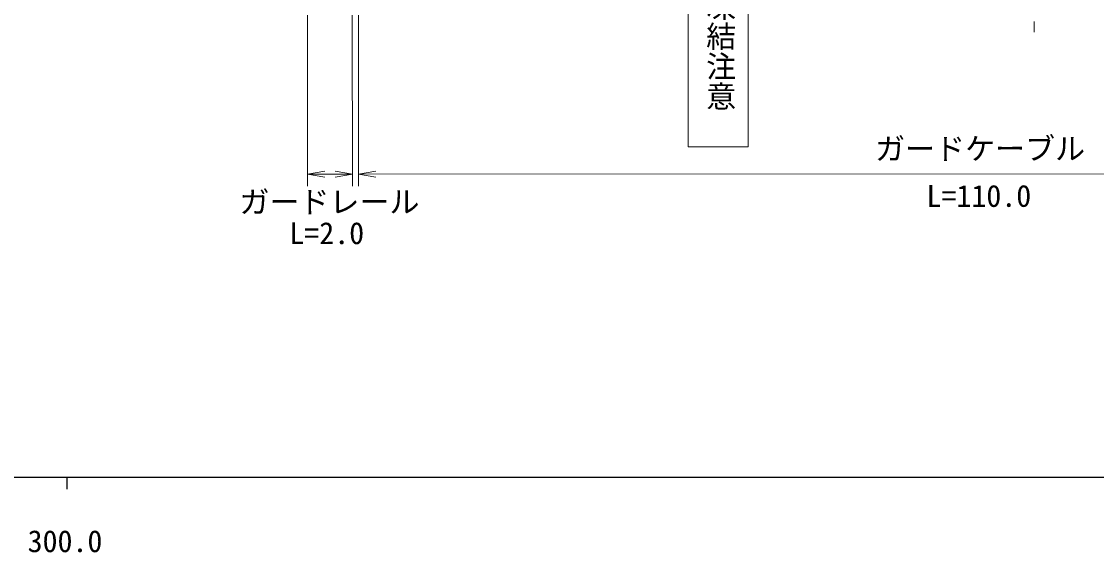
# Model space of a CAD drawing. Units: millimetres, scale not verified. Extents: x -199886483 to 680000, y -5525939 to 380000.
# Drawn here: x 364218 to 453818, y 198715 to 243024 of the extents above; entities that cross this region are included whole.
import ezdxf
from ezdxf.enums import TextEntityAlignment as Align

# ---------------------------------------------------------------- set-up
doc = ezdxf.new("R2010")
doc.units = ezdxf.units.MM
doc.header["$LTSCALE"] = 1000
for name, color, linetype, lineweight in [('M-STR-STR3', 7, 'Continuous', 13), ('M-STR-STRC', 7, 'Continuous', 13), ('M-TTL-BAND', 7, 'Continuous', 25)]:
    doc.layers.add(name, color=color, linetype=linetype, lineweight=lineweight)
doc.styles.add('@ＭＳ ゴシック', font='')
doc.styles.add('ＭＳ ゴシック', font='')
doc.styles.get('@ＭＳ ゴシック').set_extended_font_data('@MS Gothic')
doc.styles.get('ＭＳ ゴシック').set_extended_font_data('MS Gothic')

# ---------------------------------------------------------------- blocks, each defined once
blk = doc.blocks.new('open_arrow')
at = {"color": 0, "linetype": 'Continuous', "lineweight": -2}
blk.add_lwpolyline([(7.5, 1.25), (0, 0), (7.5, -1.25)], dxfattribs=at)

msp = doc.modelspace()

# ---------------------------------------------------------------- linework, layer by layer
at = {"layer": 'M-STR-STR3'}
for p, q in [((388049, 243552), (388057, 229281)), ((391790, 243555), (391799, 229283)), ((392298, 243555), (392307, 229284)), ((388057, 230281), (391798, 230283)), ((392306, 230284), (497527, 230347))]:
    msp.add_line(p, q, dxfattribs=at)
at = {"layer": 'M-STR-STRC'}
for p, q in [((419777, 253552), (419790, 232552)), ((424777, 253555), (424790, 232555)), ((448625, 242131), (448609, 243019)), ((419790, 232552), (424790, 232555))]:
    msp.add_line(p, q, dxfattribs=at)
at = {"layer": 'M-TTL-BAND'}
for p, q in [((40000, 205000), (579000, 205000)), ((368000, 205000), (368000, 204000))]:
    msp.add_line(p, q, dxfattribs=at)

# ---------------------------------------------------------------- block references
at = {"layer": 'M-STR-STR3', "xscale": 193, "yscale": 193}
for p in [(388057, 230281), (392306, 230284)]:
    msp.add_blockref('open_arrow', p, dxfattribs=at)
at = {"layer": 'M-STR-STR3', "xscale": 193, "yscale": 193, "rotation": 180}
msp.add_blockref('open_arrow', (391798, 230283), dxfattribs=at)

# ---------------------------------------------------------------- texts
at = {"layer": 'M-STR-STR3', "style": 'ＭＳ ゴシック'}
for s, p in [('ガードケーブル', (435364, 230938)), ('L=110.0', (439650, 227003)), ('ガードレール', (382388, 226499)), ('L=2.0', (386543, 223895))]:
    msp.add_text(s, height=1833, rotation=0.035, dxfattribs=at).set_placement(p, align=Align.BOTTOM_LEFT)
at = {"layer": 'M-STR-STRC', "style": '@ＭＳ ゴシック'}
msp.add_text('橋上凍結注意', height=1833, rotation=270.035, dxfattribs=at).set_placement((421029, 250553), align=Align.BOTTOM_LEFT)
at = {"layer": 'M-TTL-BAND', "style": 'ＭＳ ゴシック'}
msp.add_text('300.0', height=1833, dxfattribs=at).set_placement((367844, 198195), align=Align.BOTTOM_CENTER)

doc.saveas('drawing.dxf')
